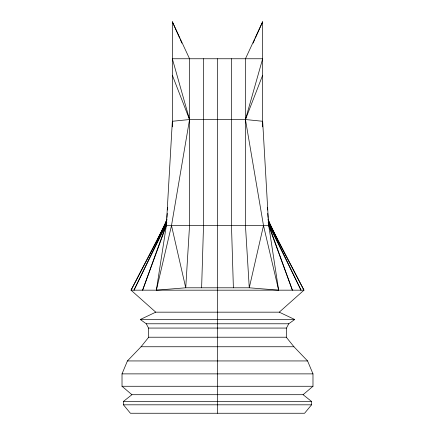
<?xml version="1.0" encoding="UTF-8"?>
<svg xmlns="http://www.w3.org/2000/svg" width="435" height="435" viewBox="0 0 435 435"><rect width="100%" height="100%" fill="white"/><g stroke="black" fill="none" stroke-linecap="round" stroke-linejoin="round"><path stroke-width="0.65" d="M303.092 394.703L312.982 386.269L312.982 373.877L307.578 360.941L293.94 346.749L286.295 337.217L286.48 328.066L288.731 323.781L294.702 319.497L279.259 312.167L155.741 312.167L140.298 319.497L146.269 323.781L148.52 328.066L148.705 337.217L141.06 346.749L127.422 360.941L122.017 373.877L122.017 386.269L131.908 394.703L303.092 394.703L311.558 401.445L311.558 404.816L304.592 413.25L130.408 413.25L123.442 404.816L123.442 401.445L131.908 394.703M201.617 287.796L203.52 225.564L203.52 58.758M166.844 218.81L166.339 225.564L156.361 290.172L185.734 287.796L249.266 287.796L278.639 290.172L268.216 222.203L303.967 290.172L279.259 312.167M166.948 217.456L167.252 213.406M167.508 210.029L167.709 207.326M166.784 222.203L166.339 225.564L142.62 290.172L166.561 223.884L133.98 290.172L166.784 222.203L131.033 290.172L155.741 312.167M156.361 290.172L171.504 225.564L189.546 119.533L172.342 58.758L262.658 58.758L245.454 119.533L263.496 225.564L278.639 290.172M263.496 225.564L249.266 287.796L245.454 225.564L245.454 58.758L262.658 21.75L262.658 126.846M165.218 223.938L166.752 219.441M166.094 222.28L166.757 220.355M268.216 222.203L301.02 290.172L268.438 223.884L292.38 290.172L268.661 225.564L166.339 225.564L172.342 121.273L189.546 119.533L245.454 119.533L262.658 75.233M253.099 43.152L254.741 39.482M255.285 38.258L262.658 21.75M157.465 239.913L166.915 219.686M163.511 228.005L166.697 221.301M166.676 221.29L131.033 290.172L303.967 290.172L268.324 221.29M140.298 319.497L294.702 319.497M146.269 323.781L288.731 323.781M148.52 328.066L286.48 328.066M148.705 337.217L286.295 337.217M141.06 346.749L293.94 346.749M127.422 360.941L307.578 360.941M122.017 373.877L312.982 373.877M122.017 386.269L312.982 386.269M123.442 401.445L311.558 401.445M123.442 404.816L311.558 404.816M245.454 119.533L262.658 121.273L268.661 225.564L268.156 218.81M268.303 221.301L271.489 228.005M268.085 219.686L277.535 239.913M172.342 126.846L172.342 21.75L189.546 58.758L189.546 225.564L185.734 287.796L171.504 225.564M172.342 21.75L179.715 38.258M180.259 39.482L181.901 43.152M172.342 75.233L189.546 119.533M268.243 220.355L268.906 222.28M268.248 219.441L269.782 223.938M267.291 207.326L267.492 210.029M267.748 213.406L268.052 217.456M233.383 287.796L231.48 225.564L231.48 58.758M217.5 58.758L217.5 413.25"/></g></svg>
